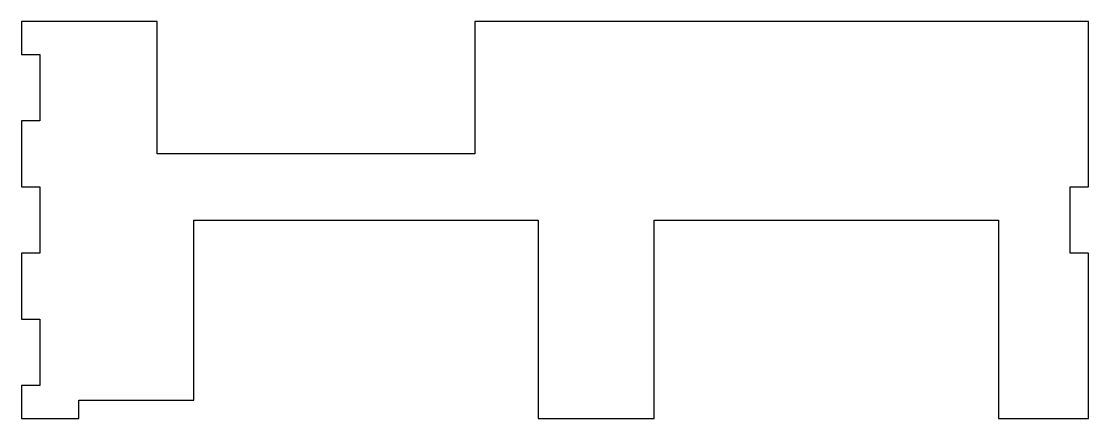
# Model space of a CAD drawing. Header units: millimetres. Extents: x -108 to 93, y 0 to 75.
import ezdxf

# ---------------------------------------------------------------- set-up
doc = ezdxf.new("R2010")
doc.units = ezdxf.units.MM
doc.layers.get('0').update_dxf_attribs({"linetype": 'CONTINUOUS'})

msp = doc.modelspace()

# ---------------------------------------------------------------- linework, layer by layer
for p, q in [((-82.875, 75), (-108.5, 75)), ((-108.5, 75), (-108.5, 68.75)), ((-82.875, 50), (-82.875, 75)), ((-22.875, 75), (-22.875, 50)), ((93, 75), (-22.875, 75)), ((93, 43.75), (93, 75)), ((-108.5, 68.75), (-105, 68.75)), ((-105, 68.75), (-105, 56.25)), ((-105, 56.25), (-108.5, 56.25)), ((-108.5, 56.25), (-108.5, 43.75)), ((-22.875, 50), (-82.875, 50)), ((-108.5, 43.75), (-105, 43.75)), ((-105, 43.75), (-105, 31.25)), ((89.5, 31.25), (89.5, 43.75)), ((89.5, 43.75), (93, 43.75)), ((-75.95, 37.5), (-10.95, 37.5)), ((-75.95, 3.5), (-75.95, 37.5)), ((-10.95, 37.5), (-10.95, 0)), ((10.95, 37.5), (75.95, 37.5)), ((10.95, 0), (10.95, 37.5)), ((75.95, 37.5), (75.95, 0)), ((-105, 31.25), (-108.5, 31.25)), ((-108.5, 31.25), (-108.5, 18.75)), ((93, 31.25), (89.5, 31.25)), ((93, 0), (93, 31.25)), ((-108.5, 18.75), (-105, 18.75)), ((-105, 18.75), (-105, 6.25)), ((-105, 6.25), (-108.5, 6.25)), ((-108.5, 6.25), (-108.5, 0)), ((-97.65, 3.5), (-75.95, 3.5)), ((-97.65, 0), (-97.65, 3.5)), ((-108.5, 0), (-97.65, 0)), ((-10.95, 0), (10.95, 0)), ((75.95, 0), (93, 0))]:
    msp.add_line(p, q)

doc.saveas('drawing.dxf')
